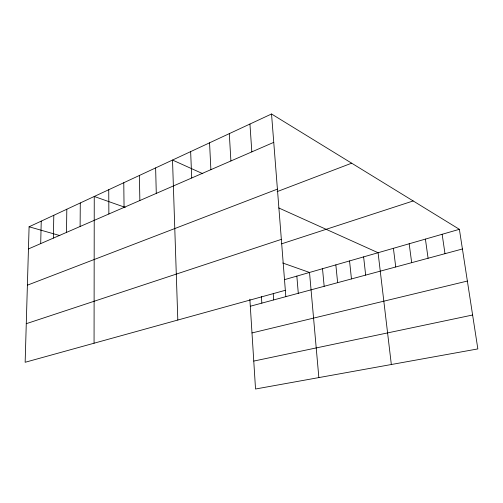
<?xml version="1.0" encoding="UTF-8"?>
<svg xmlns="http://www.w3.org/2000/svg" width="503" height="503" viewBox="0 0 503 503"><rect width="100%" height="100%" fill="white"/><g stroke="black" fill="none" stroke-linecap="round" stroke-linejoin="round"><path stroke-width="0.75" d="M94.061 343.209L94.25 196.466L125.241 207.406M80.109 226.488L80.285 202.961M66.509 232.399L66.811 209.229M53.375 238.101L53.802 215.284M40.699 243.615L41.24 221.125M249.859 299.197L255.53 389.008L477.85 348.912L459.384 229.318L271.532 113.992L29.092 226.778L25.15 362.279L285.308 290.3M28.451 248.935L273.745 142.355M27.395 285.176L277.404 189.122M277.128 191.63L351.66 163.186M26.275 323.693L281.328 239.378M281.554 243.848L413.183 200.955M284.503 279.662L459.384 229.318M250.299 306.245L462.42 248.979M251.99 332.942L467.375 281.051M253.764 361.079L472.619 315.01M29.092 226.778L59.844 235.58M282.717 263L309.515 272.463L318.852 377.583M202.847 173.73L172.516 160.055L177.811 320.04M278.706 207.921L378.08 252.72L391.334 364.512M442.143 234.279L444.992 253.688M425.412 239.095L428.084 258.253M409.172 243.773L411.674 262.679M393.403 248.312L395.742 266.98M363.619 256.882L365.662 275.103M349.547 260.938L351.459 278.939M335.847 264.88L337.632 282.667M322.511 268.721L324.171 286.301M296.845 276.109L298.285 293.293M271.532 113.992L285.83 296.651M273.242 293.821L273.689 299.933M249.941 124.04L251.833 151.875M261.39 296.33L261.849 303.127M229.299 133.641L230.902 160.966M209.556 142.827L210.889 169.662M190.643 151.623L191.731 177.987M155.628 167.908L156.282 193.391M139.394 175.465L139.859 200.527M123.776 182.727L124.059 207.393M108.742 189.725L108.862 213.995"/></g></svg>
